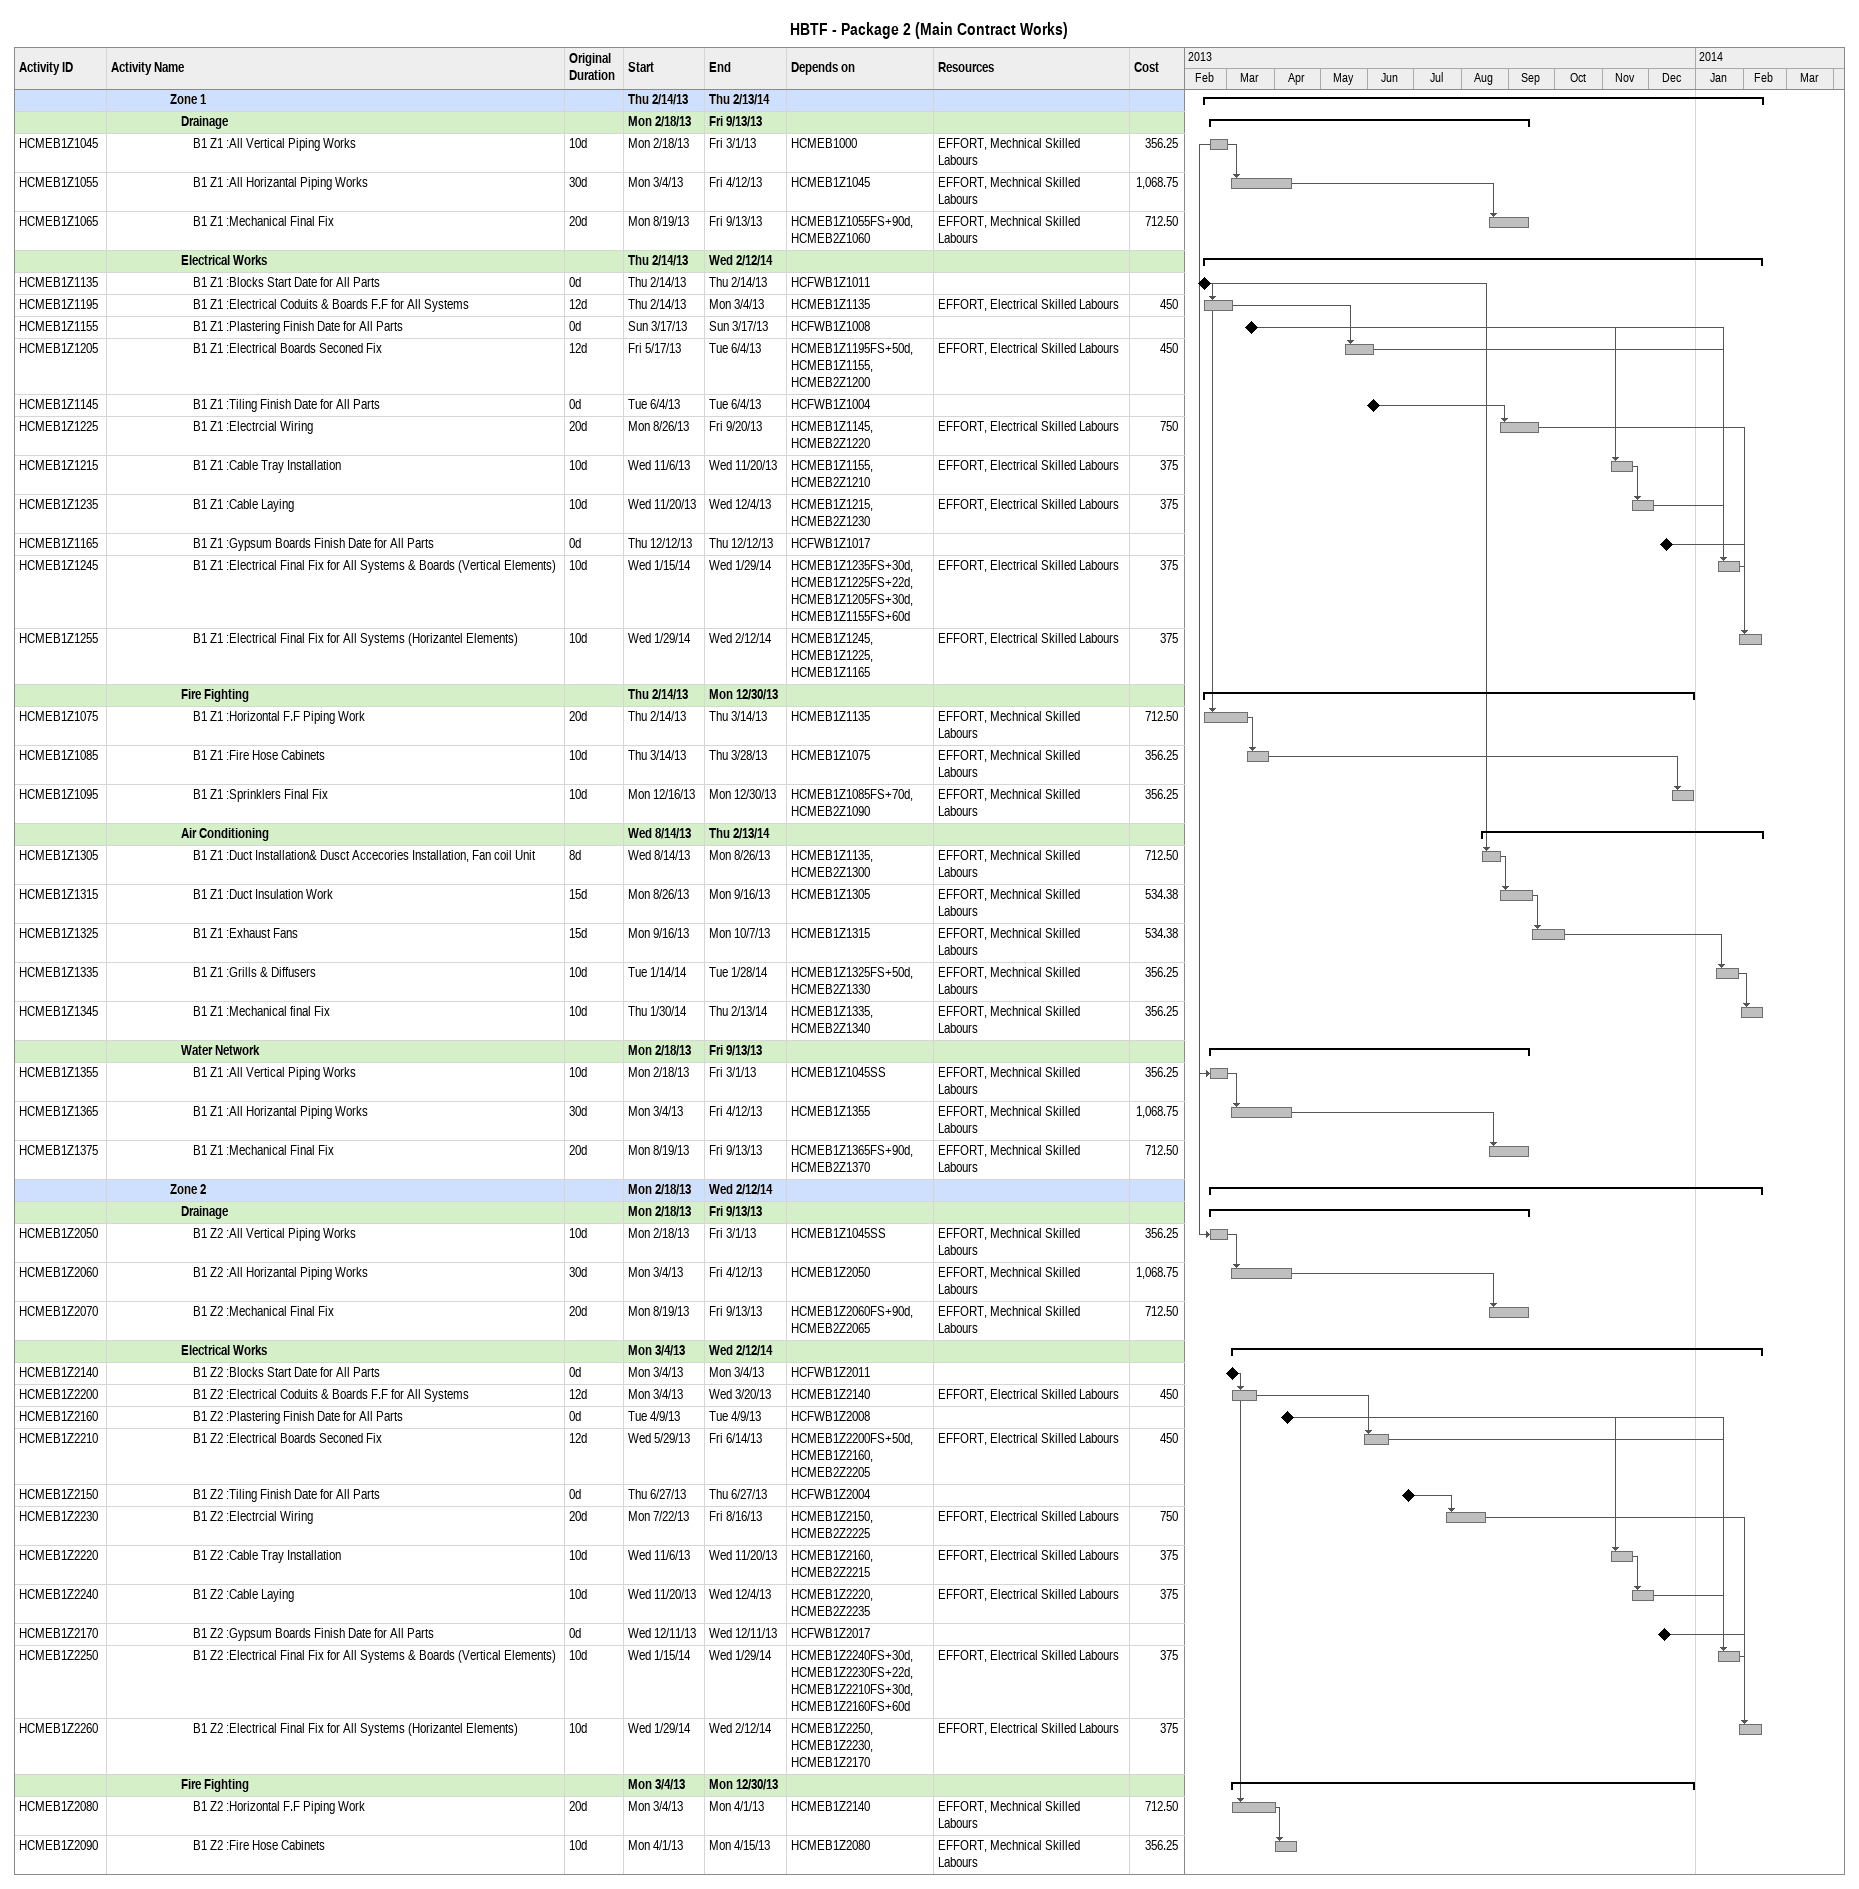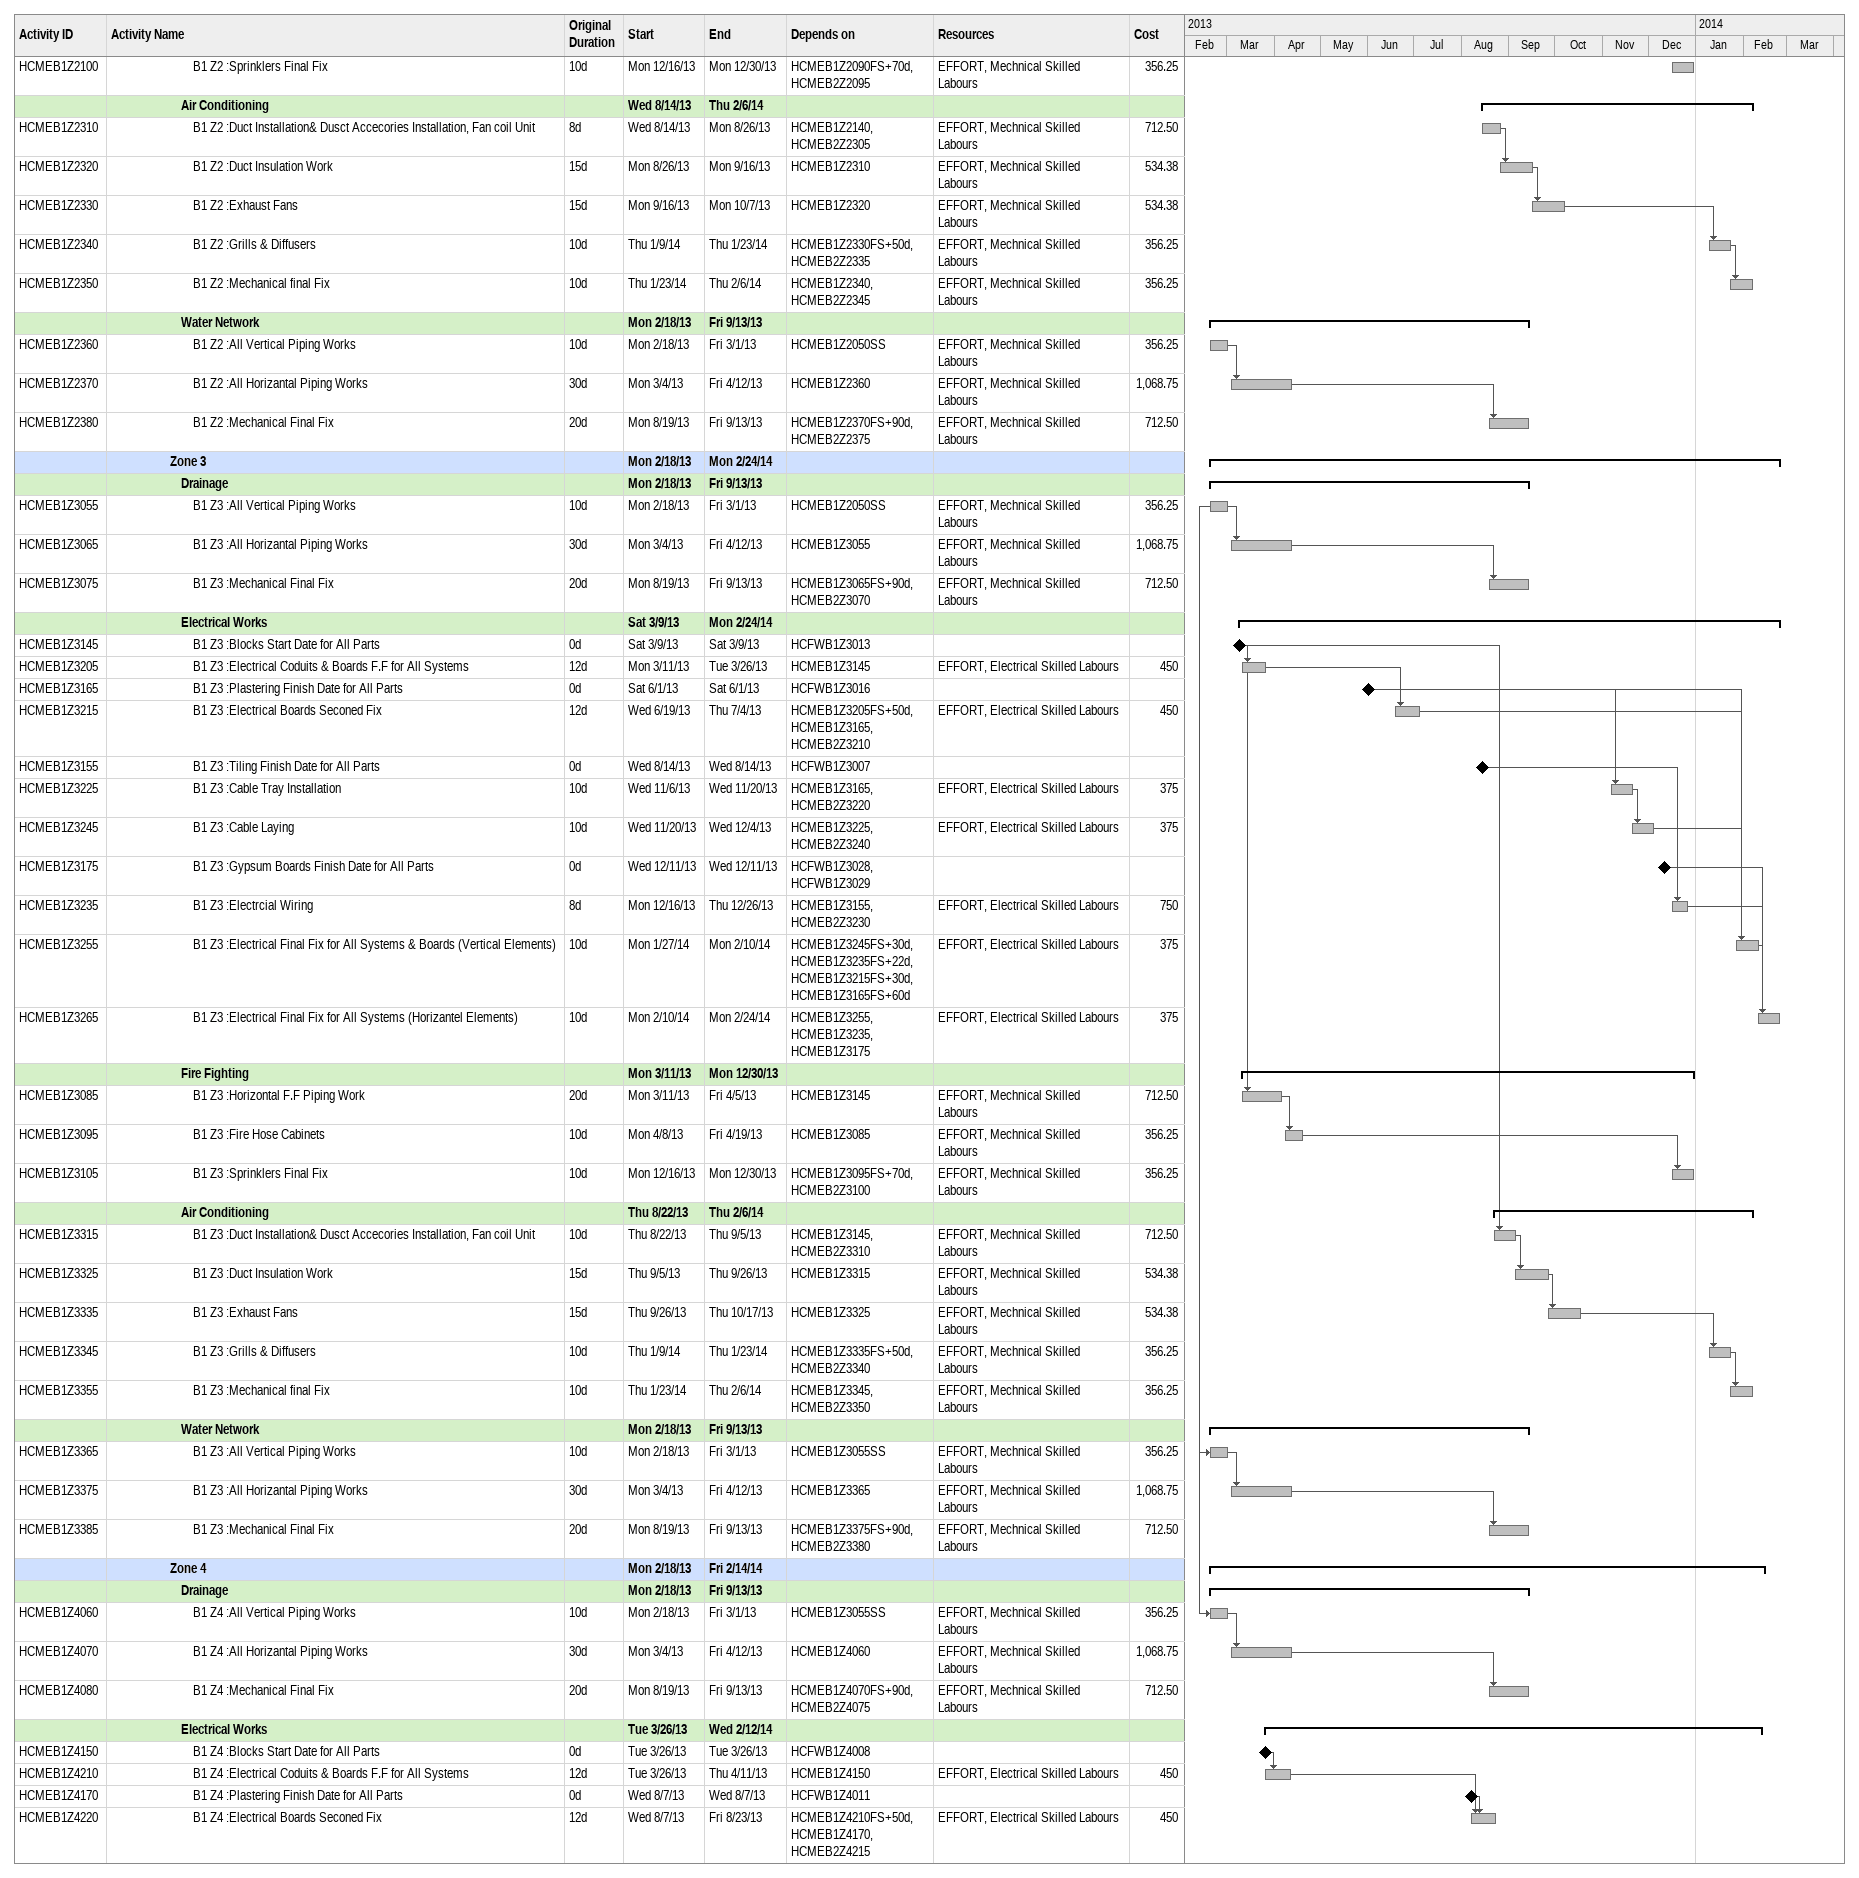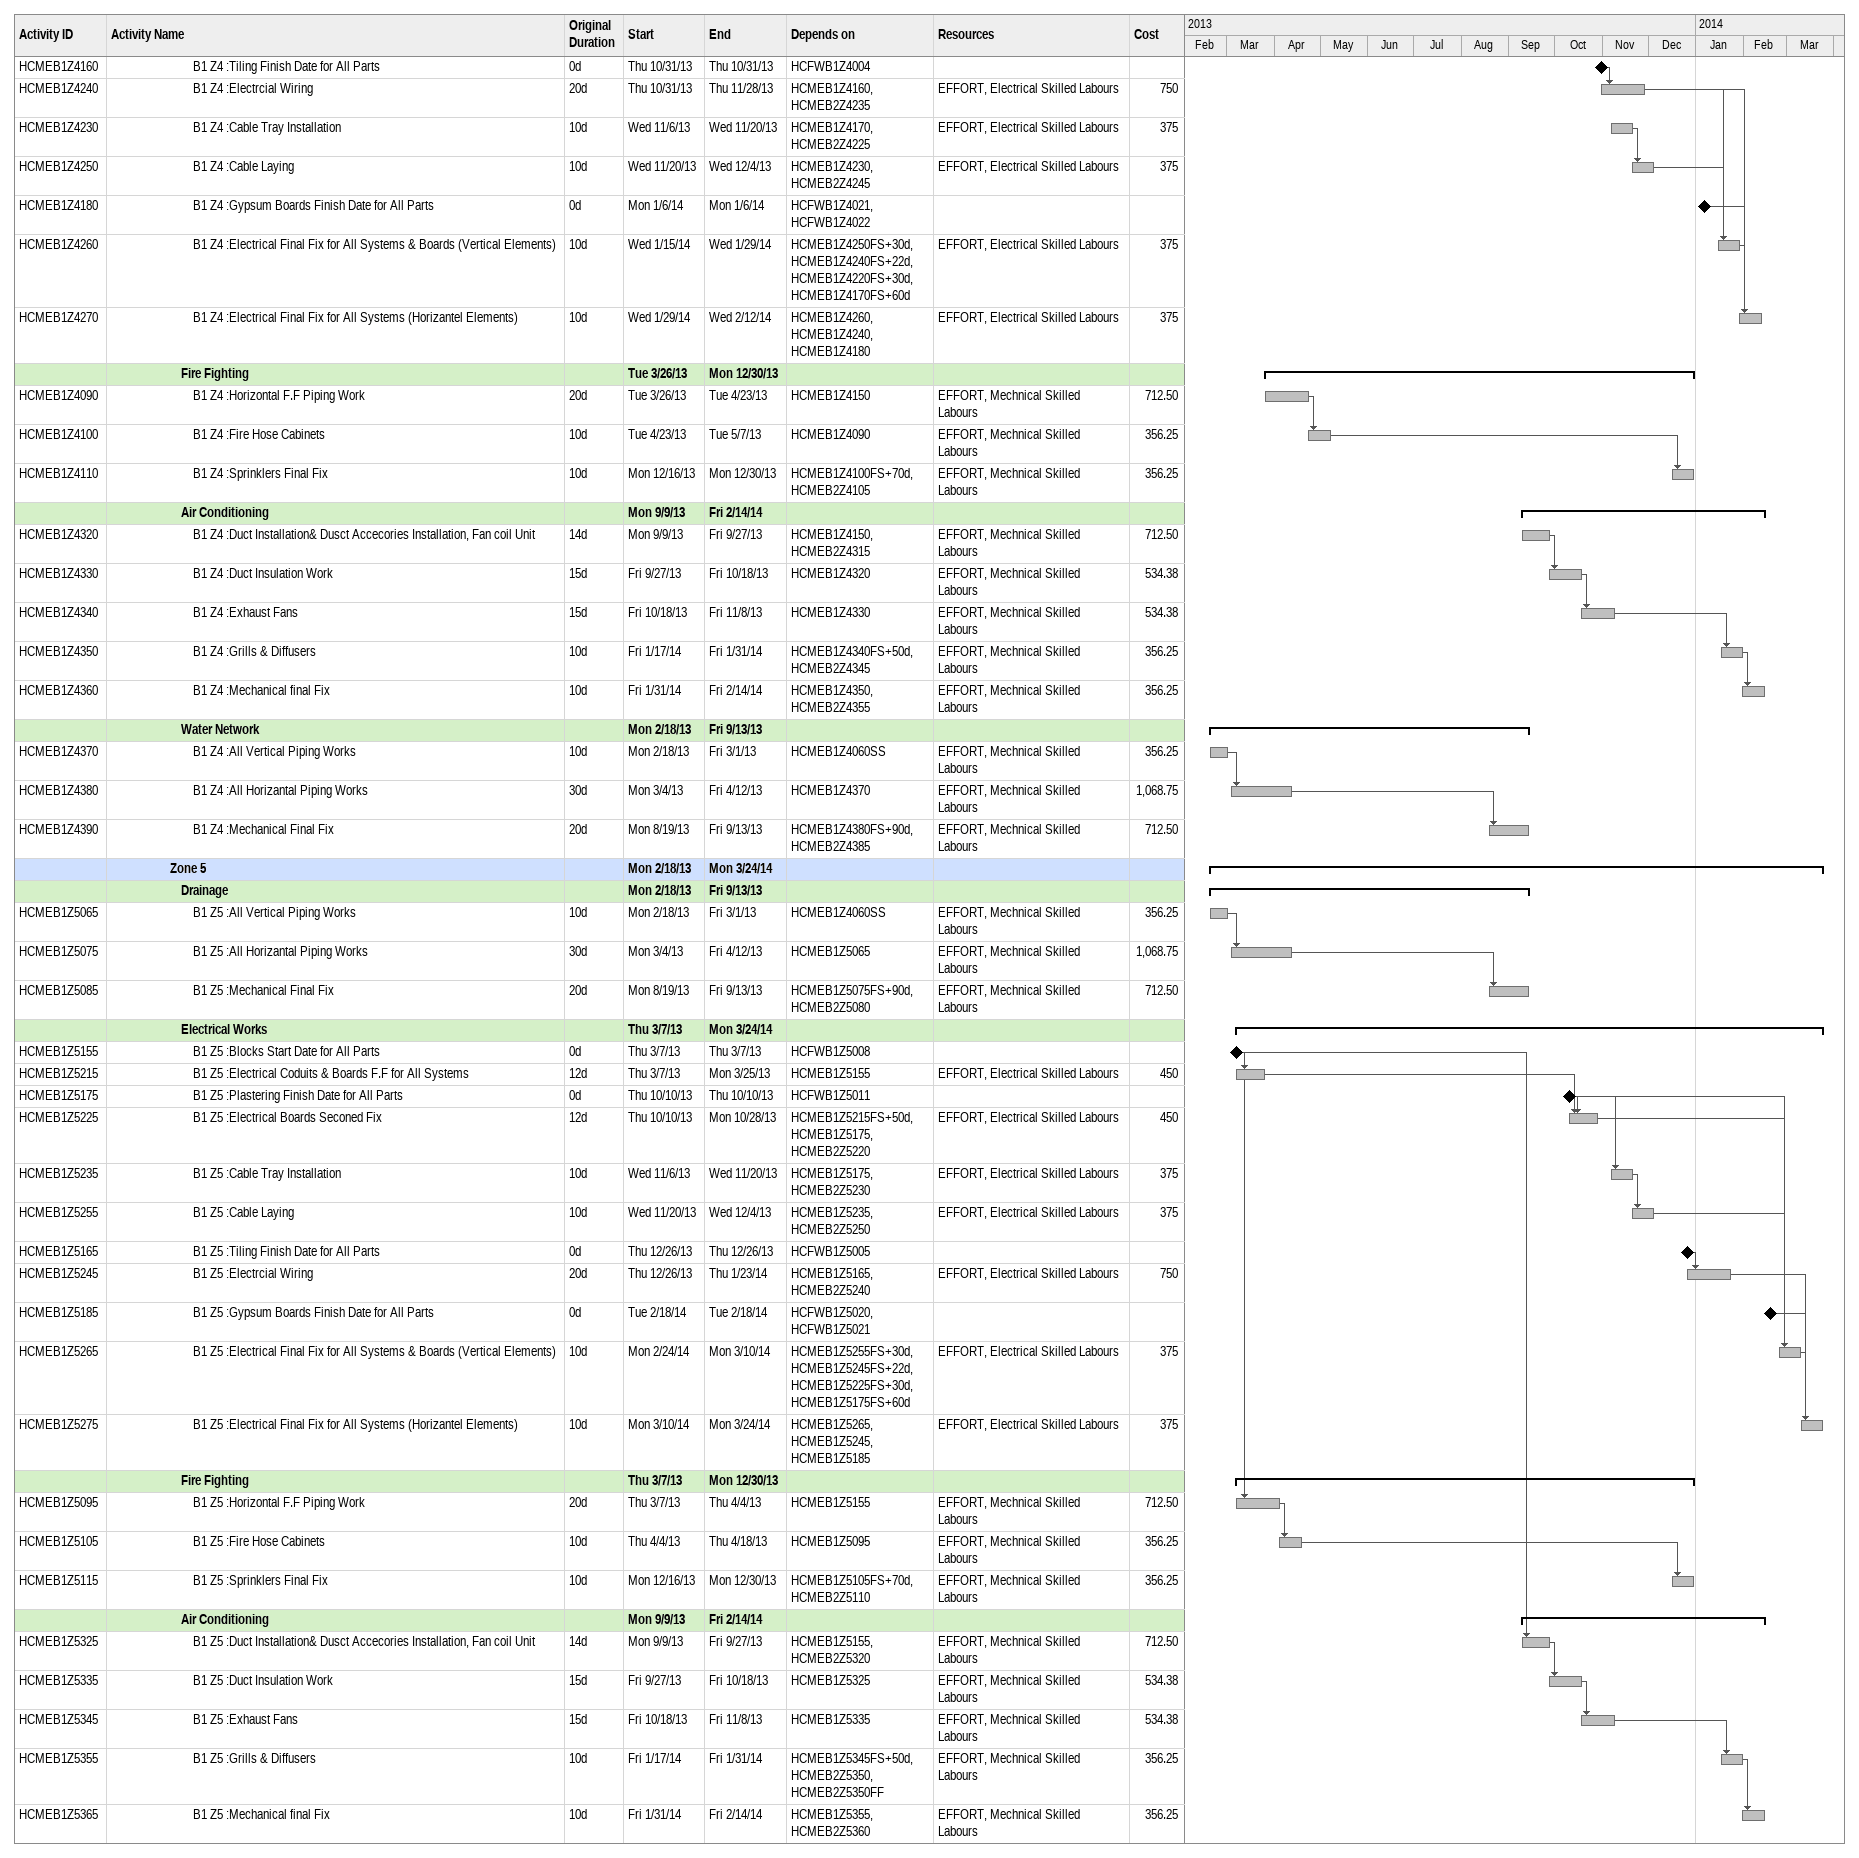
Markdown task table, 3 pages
HBTF - Package 2 (Main Contract Works)

| ID | Level | Task | Original duration | Start | Finish | Predecessors | Resources | Cost |
|---|---|---|---|---|---|---|---|---|
|  | 6 | **Zone 1** |  | 2013-02-14 | 2014-02-13 |  |  |  |
|  | 7 | **Drainage** |  | 2013-02-18 | 2013-09-13 |  |  |  |
| HCMEB1Z1045 | 8 | B1 Z1 :All Vertical Piping Works | 10d | 2013-02-18 | 2013-03-01 | HCMEB1000 | EFFORT, Mechnical Skilled Labours | 356.25 |
| HCMEB1Z1055 | 8 | B1 Z1 :All Horizantal Piping Works | 30d | 2013-03-04 | 2013-04-12 | HCMEB1Z1045 | EFFORT, Mechnical Skilled Labours | 1068.75 |
| HCMEB1Z1065 | 8 | B1 Z1 :Mechanical Final Fix | 20d | 2013-08-19 | 2013-09-13 | HCMEB1Z1055FS+90d, HCMEB2Z1060 | EFFORT, Mechnical Skilled Labours | 712.50 |
|  | 7 | **Electrical Works** |  | 2013-02-14 | 2014-02-12 |  |  |  |
| HCMEB1Z1135 | 8 | B1 Z1 :Blocks Start Date for All Parts | 0d | 2013-02-14 | 2013-02-14 | HCFWB1Z1011 |  |  |
| HCMEB1Z1195 | 8 | B1 Z1 :Electrical Coduits & Boards F.F for All Systems | 12d | 2013-02-14 | 2013-03-04 | HCMEB1Z1135 | EFFORT, Electrical Skilled Labours | 450 |
| HCMEB1Z1155 | 8 | B1 Z1 :Plastering Finish Date for All Parts | 0d | 2013-03-17 | 2013-03-17 | HCFWB1Z1008 |  |  |
| HCMEB1Z1205 | 8 | B1 Z1 :Electrical Boards Seconed Fix | 12d | 2013-05-17 | 2013-06-04 | HCMEB1Z1195FS+50d, HCMEB1Z1155, HCMEB2Z1200 | EFFORT, Electrical Skilled Labours | 450 |
| HCMEB1Z1145 | 8 | B1 Z1 :Tiling Finish Date for All Parts | 0d | 2013-06-04 | 2013-06-04 | HCFWB1Z1004 |  |  |
| HCMEB1Z1225 | 8 | B1 Z1 :Electrcial Wiring | 20d | 2013-08-26 | 2013-09-20 | HCMEB1Z1145, HCMEB2Z1220 | EFFORT, Electrical Skilled Labours | 750 |
| HCMEB1Z1215 | 8 | B1 Z1 :Cable Tray Installation | 10d | 2013-11-06 | 2013-11-20 | HCMEB1Z1155, HCMEB2Z1210 | EFFORT, Electrical Skilled Labours | 375 |
| HCMEB1Z1235 | 8 | B1 Z1 :Cable Laying | 10d | 2013-11-20 | 2013-12-04 | HCMEB1Z1215, HCMEB2Z1230 | EFFORT, Electrical Skilled Labours | 375 |
| HCMEB1Z1165 | 8 | B1 Z1 :Gypsum Boards Finish Date for All Parts | 0d | 2013-12-12 | 2013-12-12 | HCFWB1Z1017 |  |  |
| HCMEB1Z1245 | 8 | B1 Z1 :Electrical Final Fix for All Systems & Boards (Vertical Elements) | 10d | 2014-01-15 | 2014-01-29 | HCMEB1Z1235FS+30d, HCMEB1Z1225FS+22d, HCMEB1Z1205FS+30d, HCMEB1Z1155FS+60d | EFFORT, Electrical Skilled Labours | 375 |
| HCMEB1Z1255 | 8 | B1 Z1 :Electrical Final Fix for All Systems (Horizantel Elements) | 10d | 2014-01-29 | 2014-02-12 | HCMEB1Z1245, HCMEB1Z1225, HCMEB1Z1165 | EFFORT, Electrical Skilled Labours | 375 |
|  | 7 | **Fire Fighting** |  | 2013-02-14 | 2013-12-30 |  |  |  |
| HCMEB1Z1075 | 8 | B1 Z1 :Horizontal F.F Piping Work | 20d | 2013-02-14 | 2013-03-14 | HCMEB1Z1135 | EFFORT, Mechnical Skilled Labours | 712.50 |
| HCMEB1Z1085 | 8 | B1 Z1 :Fire Hose Cabinets | 10d | 2013-03-14 | 2013-03-28 | HCMEB1Z1075 | EFFORT, Mechnical Skilled Labours | 356.25 |
| HCMEB1Z1095 | 8 | B1 Z1 :Sprinklers Final Fix | 10d | 2013-12-16 | 2013-12-30 | HCMEB1Z1085FS+70d, HCMEB2Z1090 | EFFORT, Mechnical Skilled Labours | 356.25 |
|  | 7 | **Air Conditioning** |  | 2013-08-14 | 2014-02-13 |  |  |  |
| HCMEB1Z1305 | 8 | B1 Z1 :Duct Installation& Dusct Accecories Installation, Fan coil Unit | 8d | 2013-08-14 | 2013-08-26 | HCMEB1Z1135, HCMEB2Z1300 | EFFORT, Mechnical Skilled Labours | 712.50 |
| HCMEB1Z1315 | 8 | B1 Z1 :Duct Insulation Work | 15d | 2013-08-26 | 2013-09-16 | HCMEB1Z1305 | EFFORT, Mechnical Skilled Labours | 534.38 |
| HCMEB1Z1325 | 8 | B1 Z1 :Exhaust Fans | 15d | 2013-09-16 | 2013-10-07 | HCMEB1Z1315 | EFFORT, Mechnical Skilled Labours | 534.38 |
| HCMEB1Z1335 | 8 | B1 Z1 :Grills & Diffusers | 10d | 2014-01-14 | 2014-01-28 | HCMEB1Z1325FS+50d, HCMEB2Z1330 | EFFORT, Mechnical Skilled Labours | 356.25 |
| HCMEB1Z1345 | 8 | B1 Z1 :Mechanical final Fix | 10d | 2014-01-30 | 2014-02-13 | HCMEB1Z1335, HCMEB2Z1340 | EFFORT, Mechnical Skilled Labours | 356.25 |
|  | 7 | **Water Network** |  | 2013-02-18 | 2013-09-13 |  |  |  |
| HCMEB1Z1355 | 8 | B1 Z1 :All Vertical Piping Works | 10d | 2013-02-18 | 2013-03-01 | HCMEB1Z1045SS | EFFORT, Mechnical Skilled Labours | 356.25 |
| HCMEB1Z1365 | 8 | B1 Z1 :All Horizantal Piping Works | 30d | 2013-03-04 | 2013-04-12 | HCMEB1Z1355 | EFFORT, Mechnical Skilled Labours | 1068.75 |
| HCMEB1Z1375 | 8 | B1 Z1 :Mechanical Final Fix | 20d | 2013-08-19 | 2013-09-13 | HCMEB1Z1365FS+90d, HCMEB2Z1370 | EFFORT, Mechnical Skilled Labours | 712.50 |
|  | 6 | **Zone 2** |  | 2013-02-18 | 2014-02-12 |  |  |  |
|  | 7 | **Drainage** |  | 2013-02-18 | 2013-09-13 |  |  |  |
| HCMEB1Z2050 | 8 | B1 Z2 :All Vertical Piping Works | 10d | 2013-02-18 | 2013-03-01 | HCMEB1Z1045SS | EFFORT, Mechnical Skilled Labours | 356.25 |
| HCMEB1Z2060 | 8 | B1 Z2 :All Horizantal Piping Works | 30d | 2013-03-04 | 2013-04-12 | HCMEB1Z2050 | EFFORT, Mechnical Skilled Labours | 1068.75 |
| HCMEB1Z2070 | 8 | B1 Z2 :Mechanical Final Fix | 20d | 2013-08-19 | 2013-09-13 | HCMEB1Z2060FS+90d, HCMEB2Z2065 | EFFORT, Mechnical Skilled Labours | 712.50 |
|  | 7 | **Electrical Works** |  | 2013-03-04 | 2014-02-12 |  |  |  |
| HCMEB1Z2140 | 8 | B1 Z2 :Blocks Start Date for All Parts | 0d | 2013-03-04 | 2013-03-04 | HCFWB1Z2011 |  |  |
| HCMEB1Z2200 | 8 | B1 Z2 :Electrical Coduits & Boards F.F for All Systems | 12d | 2013-03-04 | 2013-03-20 | HCMEB1Z2140 | EFFORT, Electrical Skilled Labours | 450 |
| HCMEB1Z2160 | 8 | B1 Z2 :Plastering Finish Date for All Parts | 0d | 2013-04-09 | 2013-04-09 | HCFWB1Z2008 |  |  |
| HCMEB1Z2210 | 8 | B1 Z2 :Electrical Boards Seconed Fix | 12d | 2013-05-29 | 2013-06-14 | HCMEB1Z2200FS+50d, HCMEB1Z2160, HCMEB2Z2205 | EFFORT, Electrical Skilled Labours | 450 |
| HCMEB1Z2150 | 8 | B1 Z2 :Tiling Finish Date for All Parts | 0d | 2013-06-27 | 2013-06-27 | HCFWB1Z2004 |  |  |
| HCMEB1Z2230 | 8 | B1 Z2 :Electrcial Wiring | 20d | 2013-07-22 | 2013-08-16 | HCMEB1Z2150, HCMEB2Z2225 | EFFORT, Electrical Skilled Labours | 750 |
| HCMEB1Z2220 | 8 | B1 Z2 :Cable Tray Installation | 10d | 2013-11-06 | 2013-11-20 | HCMEB1Z2160, HCMEB2Z2215 | EFFORT, Electrical Skilled Labours | 375 |
| HCMEB1Z2240 | 8 | B1 Z2 :Cable Laying | 10d | 2013-11-20 | 2013-12-04 | HCMEB1Z2220, HCMEB2Z2235 | EFFORT, Electrical Skilled Labours | 375 |
| HCMEB1Z2170 | 8 | B1 Z2 :Gypsum Boards Finish Date for All Parts | 0d | 2013-12-11 | 2013-12-11 | HCFWB1Z2017 |  |  |
| HCMEB1Z2250 | 8 | B1 Z2 :Electrical Final Fix for All Systems & Boards (Vertical Elements) | 10d | 2014-01-15 | 2014-01-29 | HCMEB1Z2240FS+30d, HCMEB1Z2230FS+22d, HCMEB1Z2210FS+30d, HCMEB1Z2160FS+60d | EFFORT, Electrical Skilled Labours | 375 |
| HCMEB1Z2260 | 8 | B1 Z2 :Electrical Final Fix for All Systems (Horizantel Elements) | 10d | 2014-01-29 | 2014-02-12 | HCMEB1Z2250, HCMEB1Z2230, HCMEB1Z2170 | EFFORT, Electrical Skilled Labours | 375 |
|  | 7 | **Fire Fighting** |  | 2013-03-04 | 2013-12-30 |  |  |  |
| HCMEB1Z2080 | 8 | B1 Z2 :Horizontal F.F Piping Work | 20d | 2013-03-04 | 2013-04-01 | HCMEB1Z2140 | EFFORT, Mechnical Skilled Labours | 712.50 |
| HCMEB1Z2090 | 8 | B1 Z2 :Fire Hose Cabinets | 10d | 2013-04-01 | 2013-04-15 | HCMEB1Z2080 | EFFORT, Mechnical Skilled Labours | 356.25 |
| HCMEB1Z2100 | 8 | B1 Z2 :Sprinklers Final Fix | 10d | 2013-12-16 | 2013-12-30 | HCMEB1Z2090FS+70d, HCMEB2Z2095 | EFFORT, Mechnical Skilled Labours | 356.25 |
|  | 7 | **Air Conditioning** |  | 2013-08-14 | 2014-02-06 |  |  |  |
| HCMEB1Z2310 | 8 | B1 Z2 :Duct Installation& Dusct Accecories Installation, Fan coil Unit | 8d | 2013-08-14 | 2013-08-26 | HCMEB1Z2140, HCMEB2Z2305 | EFFORT, Mechnical Skilled Labours | 712.50 |
| HCMEB1Z2320 | 8 | B1 Z2 :Duct Insulation Work | 15d | 2013-08-26 | 2013-09-16 | HCMEB1Z2310 | EFFORT, Mechnical Skilled Labours | 534.38 |
| HCMEB1Z2330 | 8 | B1 Z2 :Exhaust Fans | 15d | 2013-09-16 | 2013-10-07 | HCMEB1Z2320 | EFFORT, Mechnical Skilled Labours | 534.38 |
| HCMEB1Z2340 | 8 | B1 Z2 :Grills & Diffusers | 10d | 2014-01-09 | 2014-01-23 | HCMEB1Z2330FS+50d, HCMEB2Z2335 | EFFORT, Mechnical Skilled Labours | 356.25 |
| HCMEB1Z2350 | 8 | B1 Z2 :Mechanical final Fix | 10d | 2014-01-23 | 2014-02-06 | HCMEB1Z2340, HCMEB2Z2345 | EFFORT, Mechnical Skilled Labours | 356.25 |
|  | 7 | **Water Network** |  | 2013-02-18 | 2013-09-13 |  |  |  |
| HCMEB1Z2360 | 8 | B1 Z2 :All Vertical Piping Works | 10d | 2013-02-18 | 2013-03-01 | HCMEB1Z2050SS | EFFORT, Mechnical Skilled Labours | 356.25 |
| HCMEB1Z2370 | 8 | B1 Z2 :All Horizantal Piping Works | 30d | 2013-03-04 | 2013-04-12 | HCMEB1Z2360 | EFFORT, Mechnical Skilled Labours | 1068.75 |
| HCMEB1Z2380 | 8 | B1 Z2 :Mechanical Final Fix | 20d | 2013-08-19 | 2013-09-13 | HCMEB1Z2370FS+90d, HCMEB2Z2375 | EFFORT, Mechnical Skilled Labours | 712.50 |
|  | 6 | **Zone 3** |  | 2013-02-18 | 2014-02-24 |  |  |  |
|  | 7 | **Drainage** |  | 2013-02-18 | 2013-09-13 |  |  |  |
| HCMEB1Z3055 | 8 | B1 Z3 :All Vertical Piping Works | 10d | 2013-02-18 | 2013-03-01 | HCMEB1Z2050SS | EFFORT, Mechnical Skilled Labours | 356.25 |
| HCMEB1Z3065 | 8 | B1 Z3 :All Horizantal Piping Works | 30d | 2013-03-04 | 2013-04-12 | HCMEB1Z3055 | EFFORT, Mechnical Skilled Labours | 1068.75 |
| HCMEB1Z3075 | 8 | B1 Z3 :Mechanical Final Fix | 20d | 2013-08-19 | 2013-09-13 | HCMEB1Z3065FS+90d, HCMEB2Z3070 | EFFORT, Mechnical Skilled Labours | 712.50 |
|  | 7 | **Electrical Works** |  | 2013-03-09 | 2014-02-24 |  |  |  |
| HCMEB1Z3145 | 8 | B1 Z3 :Blocks Start Date for All Parts | 0d | 2013-03-09 | 2013-03-09 | HCFWB1Z3013 |  |  |
| HCMEB1Z3205 | 8 | B1 Z3 :Electrical Coduits & Boards F.F for All Systems | 12d | 2013-03-11 | 2013-03-26 | HCMEB1Z3145 | EFFORT, Electrical Skilled Labours | 450 |
| HCMEB1Z3165 | 8 | B1 Z3 :Plastering Finish Date for All Parts | 0d | 2013-06-01 | 2013-06-01 | HCFWB1Z3016 |  |  |
| HCMEB1Z3215 | 8 | B1 Z3 :Electrical Boards Seconed Fix | 12d | 2013-06-19 | 2013-07-04 | HCMEB1Z3205FS+50d, HCMEB1Z3165, HCMEB2Z3210 | EFFORT, Electrical Skilled Labours | 450 |
| HCMEB1Z3155 | 8 | B1 Z3 :Tiling Finish Date for All Parts | 0d | 2013-08-14 | 2013-08-14 | HCFWB1Z3007 |  |  |
| HCMEB1Z3225 | 8 | B1 Z3 :Cable Tray Installation | 10d | 2013-11-06 | 2013-11-20 | HCMEB1Z3165, HCMEB2Z3220 | EFFORT, Electrical Skilled Labours | 375 |
| HCMEB1Z3245 | 8 | B1 Z3 :Cable Laying | 10d | 2013-11-20 | 2013-12-04 | HCMEB1Z3225, HCMEB2Z3240 | EFFORT, Electrical Skilled Labours | 375 |
| HCMEB1Z3175 | 8 | B1 Z3 :Gypsum Boards Finish Date for All Parts | 0d | 2013-12-11 | 2013-12-11 | HCFWB1Z3028, HCFWB1Z3029 |  |  |
| HCMEB1Z3235 | 8 | B1 Z3 :Electrcial Wiring | 8d | 2013-12-16 | 2013-12-26 | HCMEB1Z3155, HCMEB2Z3230 | EFFORT, Electrical Skilled Labours | 750 |
| HCMEB1Z3255 | 8 | B1 Z3 :Electrical Final Fix for All Systems & Boards (Vertical Elements) | 10d | 2014-01-27 | 2014-02-10 | HCMEB1Z3245FS+30d, HCMEB1Z3235FS+22d, HCMEB1Z3215FS+30d, HCMEB1Z3165FS+60d | EFFORT, Electrical Skilled Labours | 375 |
| HCMEB1Z3265 | 8 | B1 Z3 :Electrical Final Fix for All Systems (Horizantel Elements) | 10d | 2014-02-10 | 2014-02-24 | HCMEB1Z3255, HCMEB1Z3235, HCMEB1Z3175 | EFFORT, Electrical Skilled Labours | 375 |
|  | 7 | **Fire Fighting** |  | 2013-03-11 | 2013-12-30 |  |  |  |
| HCMEB1Z3085 | 8 | B1 Z3 :Horizontal F.F Piping Work | 20d | 2013-03-11 | 2013-04-05 | HCMEB1Z3145 | EFFORT, Mechnical Skilled Labours | 712.50 |
| HCMEB1Z3095 | 8 | B1 Z3 :Fire Hose Cabinets | 10d | 2013-04-08 | 2013-04-19 | HCMEB1Z3085 | EFFORT, Mechnical Skilled Labours | 356.25 |
| HCMEB1Z3105 | 8 | B1 Z3 :Sprinklers Final Fix | 10d | 2013-12-16 | 2013-12-30 | HCMEB1Z3095FS+70d, HCMEB2Z3100 | EFFORT, Mechnical Skilled Labours | 356.25 |
|  | 7 | **Air Conditioning** |  | 2013-08-22 | 2014-02-06 |  |  |  |
| HCMEB1Z3315 | 8 | B1 Z3 :Duct Installation& Dusct Accecories Installation, Fan coil Unit | 10d | 2013-08-22 | 2013-09-05 | HCMEB1Z3145, HCMEB2Z3310 | EFFORT, Mechnical Skilled Labours | 712.50 |
| HCMEB1Z3325 | 8 | B1 Z3 :Duct Insulation Work | 15d | 2013-09-05 | 2013-09-26 | HCMEB1Z3315 | EFFORT, Mechnical Skilled Labours | 534.38 |
| HCMEB1Z3335 | 8 | B1 Z3 :Exhaust Fans | 15d | 2013-09-26 | 2013-10-17 | HCMEB1Z3325 | EFFORT, Mechnical Skilled Labours | 534.38 |
| HCMEB1Z3345 | 8 | B1 Z3 :Grills & Diffusers | 10d | 2014-01-09 | 2014-01-23 | HCMEB1Z3335FS+50d, HCMEB2Z3340 | EFFORT, Mechnical Skilled Labours | 356.25 |
| HCMEB1Z3355 | 8 | B1 Z3 :Mechanical final Fix | 10d | 2014-01-23 | 2014-02-06 | HCMEB1Z3345, HCMEB2Z3350 | EFFORT, Mechnical Skilled Labours | 356.25 |
|  | 7 | **Water Network** |  | 2013-02-18 | 2013-09-13 |  |  |  |
| HCMEB1Z3365 | 8 | B1 Z3 :All Vertical Piping Works | 10d | 2013-02-18 | 2013-03-01 | HCMEB1Z3055SS | EFFORT, Mechnical Skilled Labours | 356.25 |
| HCMEB1Z3375 | 8 | B1 Z3 :All Horizantal Piping Works | 30d | 2013-03-04 | 2013-04-12 | HCMEB1Z3365 | EFFORT, Mechnical Skilled Labours | 1068.75 |
| HCMEB1Z3385 | 8 | B1 Z3 :Mechanical Final Fix | 20d | 2013-08-19 | 2013-09-13 | HCMEB1Z3375FS+90d, HCMEB2Z3380 | EFFORT, Mechnical Skilled Labours | 712.50 |
|  | 6 | **Zone 4** |  | 2013-02-18 | 2014-02-14 |  |  |  |
|  | 7 | **Drainage** |  | 2013-02-18 | 2013-09-13 |  |  |  |
| HCMEB1Z4060 | 8 | B1 Z4 :All Vertical Piping Works | 10d | 2013-02-18 | 2013-03-01 | HCMEB1Z3055SS | EFFORT, Mechnical Skilled Labours | 356.25 |
| HCMEB1Z4070 | 8 | B1 Z4 :All Horizantal Piping Works | 30d | 2013-03-04 | 2013-04-12 | HCMEB1Z4060 | EFFORT, Mechnical Skilled Labours | 1068.75 |
| HCMEB1Z4080 | 8 | B1 Z4 :Mechanical Final Fix | 20d | 2013-08-19 | 2013-09-13 | HCMEB1Z4070FS+90d, HCMEB2Z4075 | EFFORT, Mechnical Skilled Labours | 712.50 |
|  | 7 | **Electrical Works** |  | 2013-03-26 | 2014-02-12 |  |  |  |
| HCMEB1Z4150 | 8 | B1 Z4 :Blocks Start Date for All Parts | 0d | 2013-03-26 | 2013-03-26 | HCFWB1Z4008 |  |  |
| HCMEB1Z4210 | 8 | B1 Z4 :Electrical Coduits & Boards F.F for All Systems | 12d | 2013-03-26 | 2013-04-11 | HCMEB1Z4150 | EFFORT, Electrical Skilled Labours | 450 |
| HCMEB1Z4170 | 8 | B1 Z4 :Plastering Finish Date for All Parts | 0d | 2013-08-07 | 2013-08-07 | HCFWB1Z4011 |  |  |
| HCMEB1Z4220 | 8 | B1 Z4 :Electrical Boards Seconed Fix | 12d | 2013-08-07 | 2013-08-23 | HCMEB1Z4210FS+50d, HCMEB1Z4170, HCMEB2Z4215 | EFFORT, Electrical Skilled Labours | 450 |
| HCMEB1Z4160 | 8 | B1 Z4 :Tiling Finish Date for All Parts | 0d | 2013-10-31 | 2013-10-31 | HCFWB1Z4004 |  |  |
| HCMEB1Z4240 | 8 | B1 Z4 :Electrcial Wiring | 20d | 2013-10-31 | 2013-11-28 | HCMEB1Z4160, HCMEB2Z4235 | EFFORT, Electrical Skilled Labours | 750 |
| HCMEB1Z4230 | 8 | B1 Z4 :Cable Tray Installation | 10d | 2013-11-06 | 2013-11-20 | HCMEB1Z4170, HCMEB2Z4225 | EFFORT, Electrical Skilled Labours | 375 |
| HCMEB1Z4250 | 8 | B1 Z4 :Cable Laying | 10d | 2013-11-20 | 2013-12-04 | HCMEB1Z4230, HCMEB2Z4245 | EFFORT, Electrical Skilled Labours | 375 |
| HCMEB1Z4180 | 8 | B1 Z4 :Gypsum Boards Finish Date for All Parts | 0d | 2014-01-06 | 2014-01-06 | HCFWB1Z4021, HCFWB1Z4022 |  |  |
| HCMEB1Z4260 | 8 | B1 Z4 :Electrical Final Fix for All Systems & Boards (Vertical Elements) | 10d | 2014-01-15 | 2014-01-29 | HCMEB1Z4250FS+30d, HCMEB1Z4240FS+22d, HCMEB1Z4220FS+30d, HCMEB1Z4170FS+60d | EFFORT, Electrical Skilled Labours | 375 |
| HCMEB1Z4270 | 8 | B1 Z4 :Electrical Final Fix for All Systems (Horizantel Elements) | 10d | 2014-01-29 | 2014-02-12 | HCMEB1Z4260, HCMEB1Z4240, HCMEB1Z4180 | EFFORT, Electrical Skilled Labours | 375 |
|  | 7 | **Fire Fighting** |  | 2013-03-26 | 2013-12-30 |  |  |  |
| HCMEB1Z4090 | 8 | B1 Z4 :Horizontal F.F Piping Work | 20d | 2013-03-26 | 2013-04-23 | HCMEB1Z4150 | EFFORT, Mechnical Skilled Labours | 712.50 |
| HCMEB1Z4100 | 8 | B1 Z4 :Fire Hose Cabinets | 10d | 2013-04-23 | 2013-05-07 | HCMEB1Z4090 | EFFORT, Mechnical Skilled Labours | 356.25 |
| HCMEB1Z4110 | 8 | B1 Z4 :Sprinklers Final Fix | 10d | 2013-12-16 | 2013-12-30 | HCMEB1Z4100FS+70d, HCMEB2Z4105 | EFFORT, Mechnical Skilled Labours | 356.25 |
|  | 7 | **Air Conditioning** |  | 2013-09-09 | 2014-02-14 |  |  |  |
| HCMEB1Z4320 | 8 | B1 Z4 :Duct Installation& Dusct Accecories Installation, Fan coil Unit | 14d | 2013-09-09 | 2013-09-27 | HCMEB1Z4150, HCMEB2Z4315 | EFFORT, Mechnical Skilled Labours | 712.50 |
| HCMEB1Z4330 | 8 | B1 Z4 :Duct Insulation Work | 15d | 2013-09-27 | 2013-10-18 | HCMEB1Z4320 | EFFORT, Mechnical Skilled Labours | 534.38 |
| HCMEB1Z4340 | 8 | B1 Z4 :Exhaust Fans | 15d | 2013-10-18 | 2013-11-08 | HCMEB1Z4330 | EFFORT, Mechnical Skilled Labours | 534.38 |
| HCMEB1Z4350 | 8 | B1 Z4 :Grills & Diffusers | 10d | 2014-01-17 | 2014-01-31 | HCMEB1Z4340FS+50d, HCMEB2Z4345 | EFFORT, Mechnical Skilled Labours | 356.25 |
| HCMEB1Z4360 | 8 | B1 Z4 :Mechanical final Fix | 10d | 2014-01-31 | 2014-02-14 | HCMEB1Z4350, HCMEB2Z4355 | EFFORT, Mechnical Skilled Labours | 356.25 |
|  | 7 | **Water Network** |  | 2013-02-18 | 2013-09-13 |  |  |  |
| HCMEB1Z4370 | 8 | B1 Z4 :All Vertical Piping Works | 10d | 2013-02-18 | 2013-03-01 | HCMEB1Z4060SS | EFFORT, Mechnical Skilled Labours | 356.25 |
| HCMEB1Z4380 | 8 | B1 Z4 :All Horizantal Piping Works | 30d | 2013-03-04 | 2013-04-12 | HCMEB1Z4370 | EFFORT, Mechnical Skilled Labours | 1068.75 |
| HCMEB1Z4390 | 8 | B1 Z4 :Mechanical Final Fix | 20d | 2013-08-19 | 2013-09-13 | HCMEB1Z4380FS+90d, HCMEB2Z4385 | EFFORT, Mechnical Skilled Labours | 712.50 |
|  | 6 | **Zone 5** |  | 2013-02-18 | 2014-03-24 |  |  |  |
|  | 7 | **Drainage** |  | 2013-02-18 | 2013-09-13 |  |  |  |
| HCMEB1Z5065 | 8 | B1 Z5 :All Vertical Piping Works | 10d | 2013-02-18 | 2013-03-01 | HCMEB1Z4060SS | EFFORT, Mechnical Skilled Labours | 356.25 |
| HCMEB1Z5075 | 8 | B1 Z5 :All Horizantal Piping Works | 30d | 2013-03-04 | 2013-04-12 | HCMEB1Z5065 | EFFORT, Mechnical Skilled Labours | 1068.75 |
| HCMEB1Z5085 | 8 | B1 Z5 :Mechanical Final Fix | 20d | 2013-08-19 | 2013-09-13 | HCMEB1Z5075FS+90d, HCMEB2Z5080 | EFFORT, Mechnical Skilled Labours | 712.50 |
|  | 7 | **Electrical Works** |  | 2013-03-07 | 2014-03-24 |  |  |  |
| HCMEB1Z5155 | 8 | B1 Z5 :Blocks Start Date for All Parts | 0d | 2013-03-07 | 2013-03-07 | HCFWB1Z5008 |  |  |
| HCMEB1Z5215 | 8 | B1 Z5 :Electrical Coduits & Boards F.F for All Systems | 12d | 2013-03-07 | 2013-03-25 | HCMEB1Z5155 | EFFORT, Electrical Skilled Labours | 450 |
| HCMEB1Z5175 | 8 | B1 Z5 :Plastering Finish Date for All Parts | 0d | 2013-10-10 | 2013-10-10 | HCFWB1Z5011 |  |  |
| HCMEB1Z5225 | 8 | B1 Z5 :Electrical Boards Seconed Fix | 12d | 2013-10-10 | 2013-10-28 | HCMEB1Z5215FS+50d, HCMEB1Z5175, HCMEB2Z5220 | EFFORT, Electrical Skilled Labours | 450 |
| HCMEB1Z5235 | 8 | B1 Z5 :Cable Tray Installation | 10d | 2013-11-06 | 2013-11-20 | HCMEB1Z5175, HCMEB2Z5230 | EFFORT, Electrical Skilled Labours | 375 |
| HCMEB1Z5255 | 8 | B1 Z5 :Cable Laying | 10d | 2013-11-20 | 2013-12-04 | HCMEB1Z5235, HCMEB2Z5250 | EFFORT, Electrical Skilled Labours | 375 |
| HCMEB1Z5165 | 8 | B1 Z5 :Tiling Finish Date for All Parts | 0d | 2013-12-26 | 2013-12-26 | HCFWB1Z5005 |  |  |
| HCMEB1Z5245 | 8 | B1 Z5 :Electrcial Wiring | 20d | 2013-12-26 | 2014-01-23 | HCMEB1Z5165, HCMEB2Z5240 | EFFORT, Electrical Skilled Labours | 750 |
| HCMEB1Z5185 | 8 | B1 Z5 :Gypsum Boards Finish Date for All Parts | 0d | 2014-02-18 | 2014-02-18 | HCFWB1Z5020, HCFWB1Z5021 |  |  |
| HCMEB1Z5265 | 8 | B1 Z5 :Electrical Final Fix for All Systems & Boards (Vertical Elements) | 10d | 2014-02-24 | 2014-03-10 | HCMEB1Z5255FS+30d, HCMEB1Z5245FS+22d, HCMEB1Z5225FS+30d, HCMEB1Z5175FS+60d | EFFORT, Electrical Skilled Labours | 375 |
| HCMEB1Z5275 | 8 | B1 Z5 :Electrical Final Fix for All Systems (Horizantel Elements) | 10d | 2014-03-10 | 2014-03-24 | HCMEB1Z5265, HCMEB1Z5245, HCMEB1Z5185 | EFFORT, Electrical Skilled Labours | 375 |
|  | 7 | **Fire Fighting** |  | 2013-03-07 | 2013-12-30 |  |  |  |
| HCMEB1Z5095 | 8 | B1 Z5 :Horizontal F.F Piping Work | 20d | 2013-03-07 | 2013-04-04 | HCMEB1Z5155 | EFFORT, Mechnical Skilled Labours | 712.50 |
| HCMEB1Z5105 | 8 | B1 Z5 :Fire Hose Cabinets | 10d | 2013-04-04 | 2013-04-18 | HCMEB1Z5095 | EFFORT, Mechnical Skilled Labours | 356.25 |
| HCMEB1Z5115 | 8 | B1 Z5 :Sprinklers Final Fix | 10d | 2013-12-16 | 2013-12-30 | HCMEB1Z5105FS+70d, HCMEB2Z5110 | EFFORT, Mechnical Skilled Labours | 356.25 |
|  | 7 | **Air Conditioning** |  | 2013-09-09 | 2014-02-14 |  |  |  |
| HCMEB1Z5325 | 8 | B1 Z5 :Duct Installation& Dusct Accecories Installation, Fan coil Unit | 14d | 2013-09-09 | 2013-09-27 | HCMEB1Z5155, HCMEB2Z5320 | EFFORT, Mechnical Skilled Labours | 712.50 |
| HCMEB1Z5335 | 8 | B1 Z5 :Duct Insulation Work | 15d | 2013-09-27 | 2013-10-18 | HCMEB1Z5325 | EFFORT, Mechnical Skilled Labours | 534.38 |
| HCMEB1Z5345 | 8 | B1 Z5 :Exhaust Fans | 15d | 2013-10-18 | 2013-11-08 | HCMEB1Z5335 | EFFORT, Mechnical Skilled Labours | 534.38 |
| HCMEB1Z5355 | 8 | B1 Z5 :Grills & Diffusers | 10d | 2014-01-17 | 2014-01-31 | HCMEB1Z5345FS+50d, HCMEB2Z5350, HCMEB2Z5350FF | EFFORT, Mechnical Skilled Labours | 356.25 |
| HCMEB1Z5365 | 8 | B1 Z5 :Mechanical final Fix | 10d | 2014-01-31 | 2014-02-14 | HCMEB1Z5355, HCMEB2Z5360 | EFFORT, Mechnical Skilled Labours | 356.25 |
